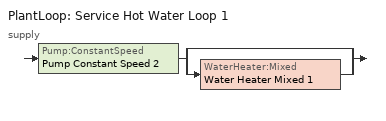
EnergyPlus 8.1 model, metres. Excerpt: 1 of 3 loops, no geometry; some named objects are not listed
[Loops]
PlantLoop 'Service Hot Water Loop 1'
 supply: Pump:ConstantSpeed 'Pump Constant Speed 2' > split
  | bypass
  | WaterHeater:Mixed 'Water Heater Mixed 1'
[SizingPeriod:DesignDay] Month=12; Day of Month=21; Day Type=WinterDesignDay; Daily Dry-Bulb Temperature Range {deltaC}=0; Dry-Bulb Temperature Range Modifier Type=DefaultMultipliers; Barometric Pressure {Pa}=81198; Wind Direction {deg}=340; Rain Indicator=No; Snow Indicator=No; Daylight Saving Time Indicator=No; Solar Model Indicator=ASHRAEClearSky; Sky Clearness=0
Name | Maximum Dry-Bulb Temperature {C} | Humidity Condition Type | Wetbulb or DewPoint at Maximum Dry-Bulb {C} | Wind Speed {m/s}
Denver Centennial  Golden   N Ann Htg 99.6% Condns DB | -18.8 | Wetbulb | -18.8 | 3
Denver Centennial  Golden   N Ann Htg Wind 99.6% Condns WS=>MCDB | 3.9 | Wetbulb | 3.9 | 12.2
Denver Centennial  Golden   N Ann Hum_n 99.6% Condns DP=>MCDB | -10.9 | Dewpoint | -21.6 | 3
[PlantLoop]
Service Hot Water Loop 1: Fluid Type=Water; Plant Equipment Operation Scheme=Service Hot Water Loop 1 Operation Scheme List; Maximum Loop Temperature {C}=100; Minimum Loop Temperature {C}=0; Maximum Loop Flow Rate {m3/s}=Autosize; Minimum Loop Flow Rate {m3/s}=0; Plant Loop Volume {m3}=Autocalculate; Load Distribution Scheme=Optimal
[PlantEquipmentOperationSchemes]
Service Hot Water Loop 1 Operation Scheme List: Control Scheme Object Type 1=PlantEquipmentOperation:HeatingLoad; Control Scheme Name 1=Service Hot Water Loop 1 Heating Operation Scheme; Control Scheme Schedule Name 1=Always On Discrete
[PlantEquipmentOperation:HeatingLoad]
Service Hot Water Loop 1 Heating Operation Scheme: Load Range Lower Limit 1 {W}=0; Load Range Upper Limit 1 {W}=1000000000; Range Equipment List Name 1=Service Hot Water Loop 1 Heating Equipment List
[PlantEquipmentList]
Service Hot Water Loop 1 Heating Equipment List: WaterHeater:Mixed, Water Heater Mixed 1
[Sizing:Plant]
Service Hot Water Loop 1: Loop Type=Heating; Design Loop Exit Temperature {C}=60; Loop Design Temperature Difference {deltaC}=50
[Pump:ConstantSpeed]
Pump Constant Speed 2: Rated Flow Rate {m3/s}=Autosize; Rated Pump Head {Pa}=0.001; Rated Power Consumption {W}=0.001; Motor Efficiency=0.999; Fraction of Motor Inefficiencies to Fluid Stream=1; Pump Control Type=Intermittent
[WaterHeater:Mixed]
Water Heater Mixed 1: Tank Volume {m3}=0.151416; Setpoint Temperature Schedule=SHW Set Temp; Deadband Temperature Difference {deltaC}=2; Maximum Temperature Limit {C}=100; Heater Control Type=Modulate; Heater Maximum Capacity {W}=11722.8; Heater Minimum Capacity {W}=0; Heater Ignition Minimum Flow Rate {m3/s}=0; Heater Ignition Delay {s}=0; Heater Fuel Type=NaturalGas; Heater Thermal Efficiency=0.76; Off Cycle Parasitic Fuel Consumption Rate {W}=20; Off Cycle Parasitic Fuel Type=NaturalGas; Off Cycle Parasitic Heat Fraction to Tank=0.8; On Cycle Parasitic Fuel Consumption Rate {W}=0; On Cycle Parasitic Fuel Type=NaturalGas; On Cycle Parasitic Heat Fraction to Tank=0; Ambient Temperature Indicator=Zone; Ambient Temperature Zone=living; Off Cycle Loss Coefficient to Ambient Temperature {W/K}=4.15506; Off Cycle Loss Fraction to Zone=1; On Cycle Loss Coefficient to Ambient Temperature {W/K}=4.15506; On Cycle Loss Fraction to Zone=1; Use Side Effectiveness=1; Source Side Effectiveness=1; Use Side Design Flow Rate {m3/s}=Autosize; Source Side Design Flow Rate {m3/s}=Autosize; Indirect Water Heating Recovery Time {hr}=1.5
[SetpointManager:Scheduled]
Setpoint Manager Scheduled 2: Control Variable=Temperature; Schedule=SHW Temp 1
[Schedule:Day:Interval]
HW Temp Default 1; SHW Set Temp Default: No, 24:00, 51.6667
[Schedule:Week:Daily]
Schedule:Week:Daily {086480fb-6ae8-4c4c-87c6-0a580be25de9}: SHW Set Temp Default, SHW Set Temp Default, SHW Set Temp Default, SHW Set Temp Default, SHW Set Temp Default, SHW Set Temp Default, SHW Set Temp Default, SHW Set Temp Default, SHW Set Temp Default, SHW Set Temp Default, SHW Set Temp Default, SHW Set Temp Default
Schedule:Week:Daily {cbd347c2-6c67-4eeb-abbd-47b10472a595}: HW Temp Default 1, HW Temp Default 1, HW Temp Default 1, HW Temp Default 1, HW Temp Default 1, HW Temp Default 1, HW Temp Default 1, HW Temp Default 1, HW Temp Default 1, HW Temp Default 1, HW Temp Default 1, HW Temp Default 1
[Schedule:Year]
SHW Set Temp: Schedule:Week:Daily {086480fb-6ae8-4c4c-87c6-0a580be25de9}, 1, 1, 12, 31
SHW Temp 1: Schedule:Week:Daily {cbd347c2-6c67-4eeb-abbd-47b10472a595}, 1, 1, 12, 31
[Schedule:Constant]
Always On Discrete: Hourly Value=1
